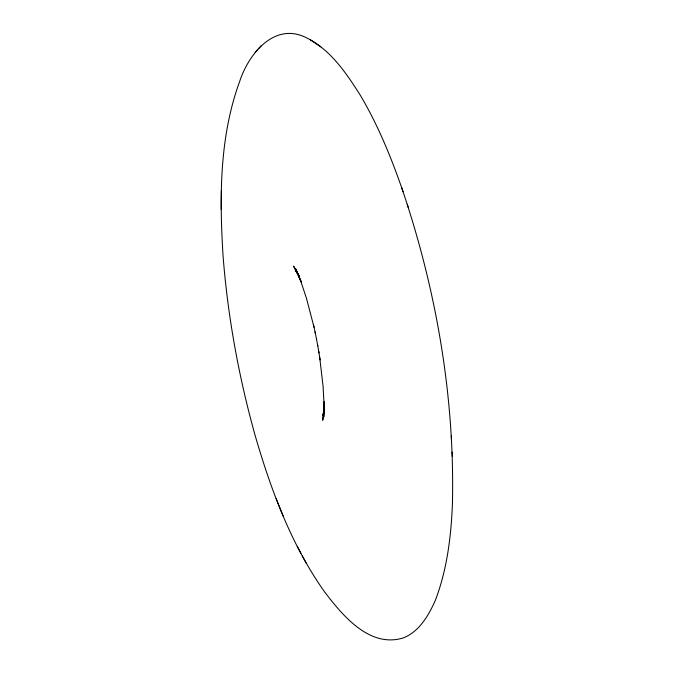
<?xml version="1.0" encoding="UTF-8"?>
<svg xmlns="http://www.w3.org/2000/svg" width="674" height="674" viewBox="0 0 674 674"><rect width="100%" height="100%" fill="white"/><g stroke="black" fill="none" stroke-linecap="round" stroke-linejoin="round"><path stroke-width="1.01" d="M401.687 187.684C436.137 288.919 454.824 396.135 452.439 503.2C451.192 536.1 447.148 569.361 435.37 600.298C428.698 615.252 419.531 631.327 403.608 637.806C369.714 648.59 342.375 615.345 324.295 591.477C291.16 544.55 270.923 489.939 255.033 435.126C238.689 376.48 227.745 316.283 223.035 255.572C219.446 197.246 219.328 136.712 239.767 81.158C248.495 54.501 273.745 22.352 305.196 37.163C329.974 48.932 345.838 72.463 360.093 94.891C378.165 125.33 391.56 158.28 403.044 191.686M323.975 412.193L324.219 401.763L323.849 416.785L323.924 402.395L323.082 386.371L319.687 357.279M221.224 209.471L221.367 190.742M324.11 405.723L322.736 420.298L324.514 407.896M324.379 408.739L322.821 415.631L324.641 409.051M258.487 48.697L261.007 45.874M255.143 52.479L257.603 49.716M310.419 39.833L315.483 43.254M315.811 43.448L320.849 46.851M298.211 274.057L295.279 270.181L298.86 275.43M299.66 276.787L293.561 266.062L301.388 282.077L295.827 268.943L301.185 282.423L306.417 298.144L314.042 327.252M297.285 546.496L300.924 553.261M302.356 555.983L306.232 563.186M276.155 498.608L283.139 515.913M407.222 204.23L408.41 207.744M313.528 324.927L315.331 333.209M315.036 331.878L316.544 339.216M316.451 338.879L317.766 345.905M317.681 345.24L318.996 352.932M318.726 351.264L320.108 359.941M451.302 435.699L451.487 439.515M452.094 452.027L452.313 456.349"/></g></svg>
